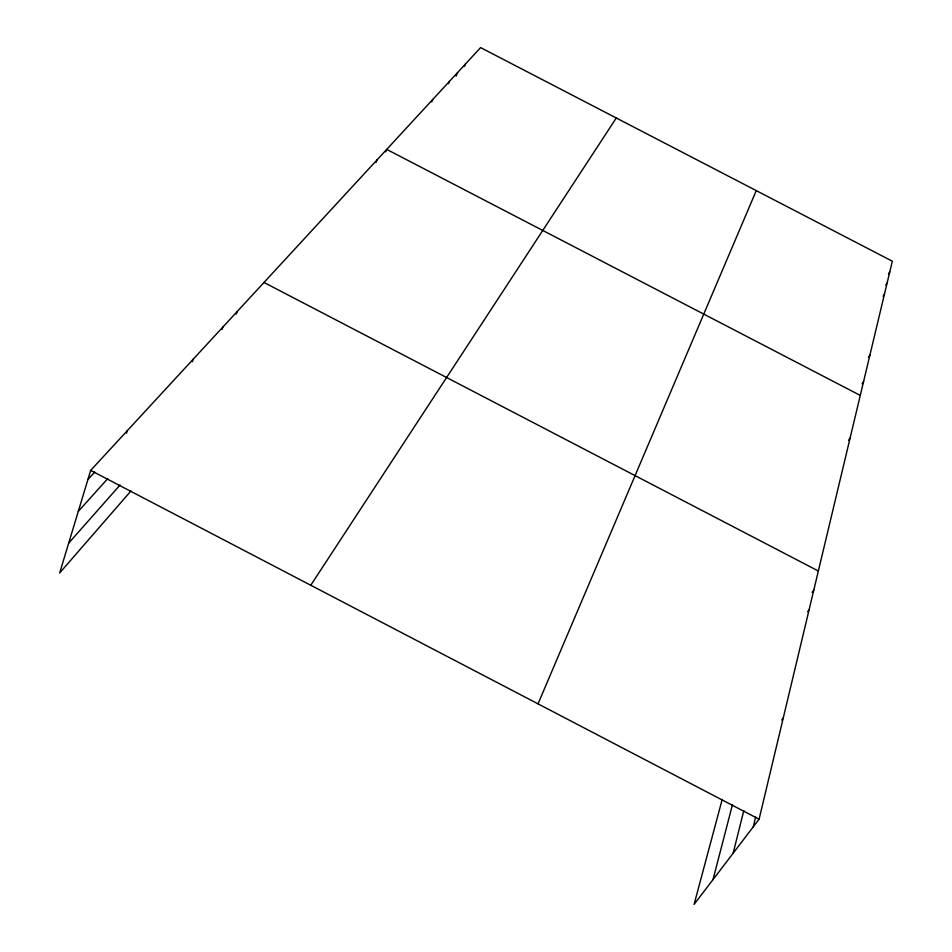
<?xml version="1.0" encoding="UTF-8"?>
<svg xmlns="http://www.w3.org/2000/svg" width="952" height="952" viewBox="0 0 952 952"><rect width="100%" height="100%" fill="white"/><g stroke="black" fill="none" stroke-linecap="round" stroke-linejoin="round"><path stroke-width="1.43" d="M722.199 799.454L694.091 904.4L759.089 819.22L892.322 261.205L480.605 47.6L90.678 470.395L59.678 572.949L130.995 490.923M753.282 826.824L755.662 816.971M733.123 853.254L743.809 810.64M713 879.612L732.493 804.583M126.509 433.243L127.318 430.673M192.352 361.736L193.185 359.249M222.054 329.475L222.887 327.036M236.191 314.124L237.036 311.709M376.099 162.387L377.075 159.865M385.762 151.904L386.726 149.393L860.275 395.413M431.72 101.971L432.672 99.567M448.499 83.74L449.451 81.384M456.115 76.124L457.531 72.626M464.469 66.39L465.409 64.082M538.035 703.849L756.269 190.614M888.43 274.033L889.751 271.927M885.788 285.041L887.133 282.923M883.087 296.31L884.444 294.192M868.498 357.167L869.926 354.965M310.768 585.254L616.289 117.989M862.119 383.799L863.583 381.573M848.577 440.3L850.1 438.003M812.115 592.43L813.817 590.002M807.653 611.708L809.129 609.613M781.699 720.057L783.27 717.915M68.711 543.104L120.071 484.984M78.302 511.367L107.719 478.677M87.905 479.558L94.772 472.073M264.001 282.47L818.351 571.01M90.678 470.395L759.089 819.22"/></g></svg>
